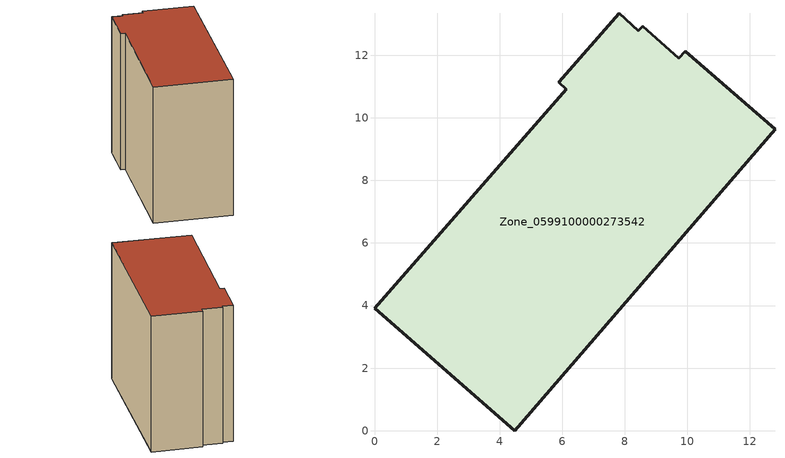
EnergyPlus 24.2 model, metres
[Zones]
Zone_0599100000273542
 floor ground (C_G): 6.13,10.91 5.88,11.13 7.83,13.34 8.42,12.78 8.57,12.93 9.73,11.9 9.93,12.13 12.8,9.64 4.48,0 0,3.91 z0
 wall outside (C_F): 12.8,9.64 9.93,12.13 9.73,11.9 8.57,12.93 8.42,12.78 7.83,13.34 5.88,11.13 6.13,10.91 0,3.91 4.48,0 12.8,9.64 z0:10.89
 roof outside (C_R): 0,3.91 4.48,0 12.8,9.64 9.93,12.13 9.73,11.9 8.57,12.93 8.42,12.78 7.83,13.34 5.88,11.13 6.13,10.91 z10.89
[BUILDING]
Pand.0599100000273542: North Axis=0; Terrain=City; Loads Convergence Tolerance Value=0.04; Temperature Convergence Tolerance Value=0.4; Solar Distribution=FullExterior; Maximum Number of Warmup Days=25; Minimum Number of Warmup Days=1
[Site:Location]
Rotterdam.The.Hague.AP_ZH_NLD Design_Conditions: Latitude=51.96; Longitude=4.45; Time Zone=1; Elevation=-4.5
[SITE:GROUNDTEMPERATURE:BUILDINGSURFACE]
18, 18, 18, 18, 18, 18, 18, 18, 18, 18, 18, 18
[MATERIAL] Thermal Absorptance=0.9; Solar Absorptance=0.7; Visible Absorptance=0.7
Name | Roughness | Thickness | Conductivity | Density | Specific Heat
G.TC.1946 | MediumSmooth | 0.15 | 1 | 540 | 1210
F.TC.1946 | Rough | 0.3 | 0.857143 | 1920 | 840
R.TC.1946 | MediumRough | 0.2 | 0.909091 | 1500 | 1000
[CONSTRUCTION]
C_G: G.TC.1946
C_F: F.TC.1946
C_R: R.TC.1946
[ZONE]
Zone_0599100000273542: Type=1; Multiplier=1; Ceiling Height=Autocalculate; Volume=Autocalculate; Floor Area=autocalculate; Part of Total Floor Area=Yes
[ZONEINFILTRATION:DESIGNFLOWRATE]
Infil_Zone_0599100000273542: Zone or ZoneList or Space or SpaceList=Zone_0599100000273542; Schedule=AlwaysOn; Design Flow Rate Calculation Method=Flow/Area; Flow Rate per Floor Area=0.003; Constant Term Coefficient=1; Temperature Term Coefficient=0; Velocity Term Coefficient=0; Velocity Squared Term Coefficient=0
[HVACTEMPLATE:ZONE:IDEALLOADSAIRSYSTEM]
Zone_0599100000273542: Maximum Heating Supply Air Temperature=50; Minimum Cooling Supply Air Temperature=13; Maximum Heating Supply Air Humidity Ratio=0.0156; Minimum Cooling Supply Air Humidity Ratio=0.0077; Heating Limit=NoLimit; Cooling Limit=NoLimit; Dehumidification Control Type=ConstantSensibleHeatRatio; Cooling Sensible Heat Ratio=0.7; Dehumidification Setpoint=60; Humidification Control Type=None; Humidification Setpoint=30; Outdoor Air Method=None; Outdoor Air Flow Rate per Person=0.00944; Outdoor Air Flow Rate per Zone Floor Area=0; Outdoor Air Flow Rate per Zone=0; Demand Controlled Ventilation Type=None; Outdoor Air Economizer Type=NoEconomizer; Heat Recovery Type=None; Sensible Heat Recovery Effectiveness=0.7; Latent Heat Recovery Effectiveness=0.65
[ZONECONTROL:THERMOSTAT]
ThermostatControl_Zone_0599100000273542: Zone or ZoneList=Zone_0599100000273542; Control Type Schedule=DualSetpointControlType; Control 1=Thermostat_Zone_0599100000273542; Temperature Difference Between Cutout And Setpoint=0
[THERMOSTATSETPOINT:DUALSETPOINT]
Thermostat_Zone_0599100000273542: Heating Setpoint Temperature Schedule=HeatingSetpoint_Zone_0599100000273542; Cooling Setpoint Temperature Schedule=CoolingSetpoint_Zone_0599100000273542
[SCHEDULE:COMPACT]
HeatingSetpoint_Zone_0599100000273542: Through: 12/31, For: AllDays, Until: 24:00, 21
CoolingSetpoint_Zone_0599100000273542: Through: 12/31, For: AllDays, Until: 24:00, 24
DualSetpointControlType: Through: 12/31, For: AllDays, Until: 24:00, 4
AlwaysOn: Through: 12/31, For: AllDays, Until: 24:00, 1
